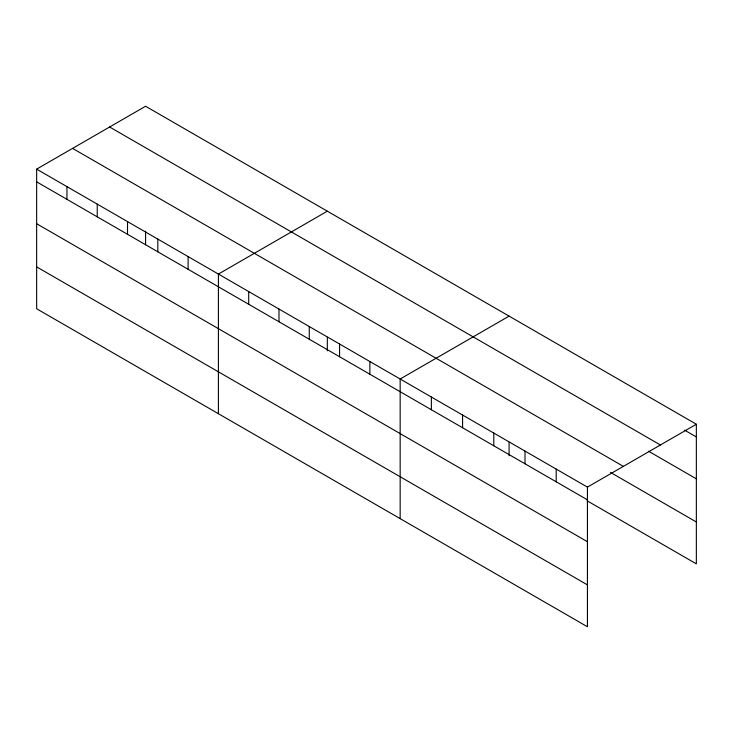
<?xml version="1.0" encoding="UTF-8"?>
<svg xmlns="http://www.w3.org/2000/svg" width="733" height="733" viewBox="0 0 733 733"><rect width="100%" height="100%" fill="white"/><g stroke="black" fill="none" stroke-linecap="round" stroke-linejoin="round"><path stroke-width="1.1" d="M36.65 169.14L587.426 487.124L587.426 626.752L36.65 308.767L36.65 169.14L145.574 106.248L696.35 424.233L696.35 563.86L587.115 500.795M327.33 211.186L218.407 274.069L218.407 413.705M509.087 316.115L400.163 379.007L400.163 518.634M587.426 487.124L696.35 424.233M684.649 430.179L696.35 436.941M109.629 127.001L660.406 444.986M648.558 451.235L696.35 478.823M72.594 148.387L623.371 466.371M610.525 472.428L696.35 521.978M36.65 181.848L587.426 499.833M36.65 223.73L587.426 541.714M36.65 266.885L587.426 584.87M556.21 469.102L556.21 481.81M525.002 451.079L525.002 463.787M509.087 442.164L509.087 455.752M493.795 433.066L493.795 445.774M462.578 415.043L462.578 427.751M431.37 397.029L431.37 409.738M369.863 361.516L369.863 374.224M339.571 344.024L339.571 356.733M327.33 337.226L327.33 350.814M309.28 326.542L309.28 339.251M278.989 309.051L278.989 321.76M248.698 291.56L248.698 304.268M188.115 256.587L188.115 269.286M157.824 239.095L157.824 251.804M145.574 231.161L145.574 244.749M127.524 221.604L127.524 234.313M97.232 204.113L97.232 216.821M66.941 186.622L66.941 199.33"/></g></svg>
